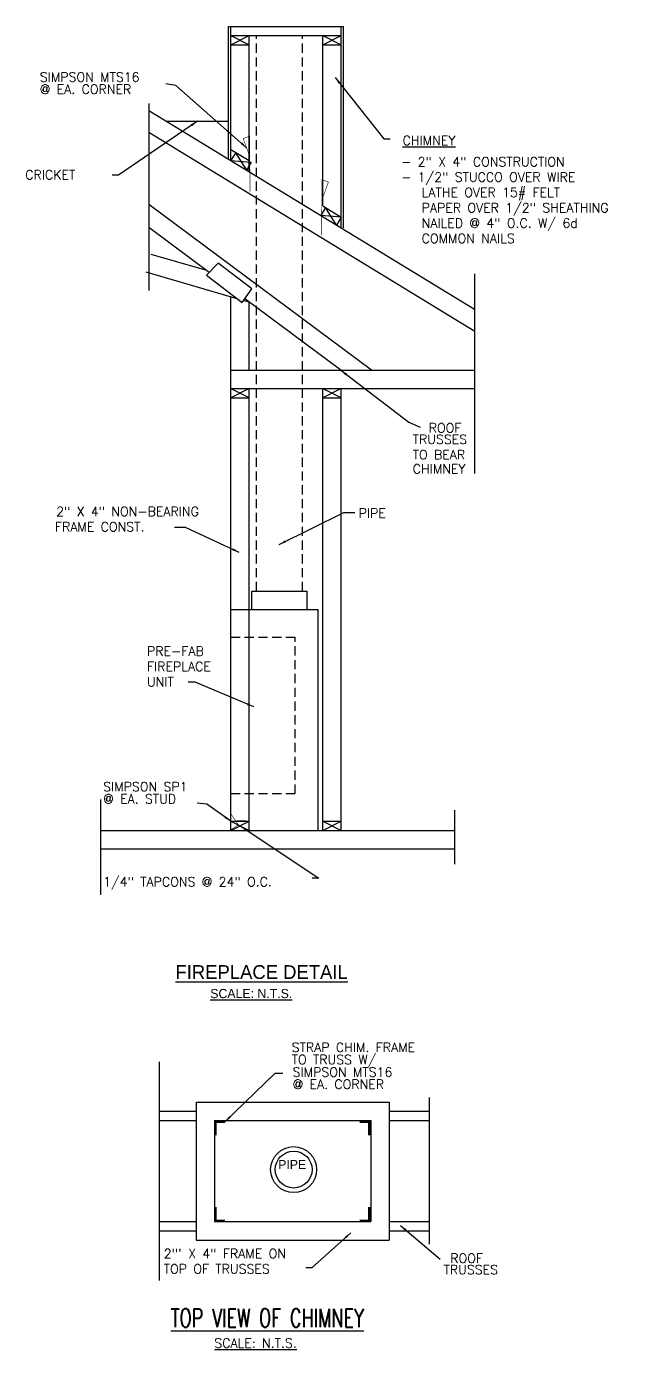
# Model space of a CAD drawing. Header units: inches. Extents: x -25328 to 8149, y -5530 to 4336.
# Drawn here: x 4465 to 4724, y 1411 to 1986 of the extents above; entities that cross this region are included whole.
import ezdxf

# ---------------------------------------------------------------- set-up
doc = ezdxf.new("R2010")
doc.units = ezdxf.units.IN
doc.header["$LTSCALE"] = 16
doc.header["$MEASUREMENT"] = 0
doc.linetypes.add('DASHED2', pattern=[0.375, 0.25, -0.125])
doc.layers.get('0').update_dxf_attribs({"linetype": 'CONTINUOUS'})
for name, color, linetype in [('BLDG', 1, 'CONTINUOUS'), ('DIM', 5, 'CONTINUOUS'), ('TEXT', 11, 'CONTINUOUS'), ('TEXT ROOM', 3, 'CONTINUOUS')]:
    doc.layers.add(name, color=color, linetype=linetype)
doc.styles.add('ARCHM', font='ARCHM.SHX')
doc.styles.add('NOTES', font='romant.shx', dxfattribs={"width": 0.7, "height": 4.5})
doc.styles.add('PAYTAS RM', font='romans.shx', dxfattribs={"width": 0.7, "height": 4.5})
doc.styles.add('PAYTS NOTES', font='romans.shx', dxfattribs={"width": 0.7, "height": 4.5})
doc.dimstyles.new('DIM- PAYTAS', dxfattribs={"dimscale": 48, "dimtxt": 0.1, "dimasz": 0.0625, "dimexe": 0.125, "dimexo": 0.125, "dimgap": 0.125, "dimtad": 1, "dimdec": 1, "dimzin": 3, "dimdsep": 46, "dimlunit": 4, "dimtxsty": 'PAYTAS RM', "dimblk": 'ARCHTICK', "dimcen": 0.09, "dimdle": 0.125, "dimclrd": 5, "dimclre": 5, "dimclrt": 11, "dimadec": 0, "dimazin": 0, "dimtfac": 1, "dimtdec": 1, "dimtofl": 0, "dimtmove": 2, "dimatfit": 3, "dimfxl": 0, "dimfrac": 2, "dimtolj": 1, "dimtzin": 3, "dimarcsym": 0})

# ---------------------------------------------------------------- blocks, each defined once
blk = doc.blocks.new('_ArchTick')
at = {"color": 0, "linetype": 'ByBlock', "const_width": 0.15}
blk.add_lwpolyline([(-0.5, -0.5), (0.5, 0.5)], dxfattribs=at)

msp = doc.modelspace()

# ---------------------------------------------------------------- linework, layer by layer
at = {"layer": 'BLDG'}
for p, q in [((4553.10500158, 1985.78161202), (4603.10500158, 1985.78161202)), ((4553.10500158, 1928.09377456), (4553.10500158, 1985.78161202)), ((4554.10500158, 1927.4839003), (4554.10500158, 1985.78161202)), ((4602.10500158, 1898.20993581), (4602.10500158, 1985.78161202)), ((4603.10500158, 1898.20993581), (4603.10500158, 1985.78161202)), ((4554.10500158, 1981.78161202), (4602.10500158, 1981.78161202)), ((4554.10500158, 1977.78161202), (4562.10500158, 1981.78161202)), ((4554.10500158, 1981.78161202), (4562.10500158, 1977.78161202)), ((4562.10500158, 1922.60490622), (4562.10500158, 1981.78161202)), ((4594.10500158, 1907.77413489), (4594.10500158, 1981.78161202)), ((4594.10500158, 1981.78161202), (4602.10500158, 1981.78161202)), ((4594.10500158, 1977.78161202), (4602.10500158, 1981.78161202)), ((4594.10500158, 1981.78161202), (4602.10500158, 1977.78161202)), ((4554.10500158, 1977.78161202), (4562.10500158, 1977.78161202)), ((4594.10500158, 1977.78161202), (4602.10500158, 1977.78161202)), ((4518.47889454, 1952.3580895), (4518.47889454, 1871.06099926)), ((4518.47889454, 1949.21134597), (4660.01249441, 1862.89364646)), ((4526.02966296, 1944.60632667), (4553.10500158, 1944.60632667)), ((4518.47889454, 1939.84093599), (4660.28521678, 1853.35691013)), ((4562.10500158, 1927.33875396), (4554.10500158, 1932.15209807)), ((4556.16718675, 1930.91134721), (4554.10500158, 1927.4839003)), ((4554.10500158, 1927.4839003), (4563.02208057, 1926.78697686)), ((4556.16718675, 1930.91134721), (4560.95989539, 1923.35952996)), ((4563.02208057, 1926.78697686), (4560.95989539, 1923.35952996)), ((4615.32063361, 1836.35612257), (4518.47889454, 1908.32589235)), ((4595.27499092, 1907.0605885), (4593.19226708, 1903.64558317)), ((4602.10500158, 1902.8951408), (4593.19226708, 1903.64558317)), ((4594.10500158, 1907.77413489), (4602.10500158, 1902.8951408)), ((4600.02227773, 1899.48013548), (4595.27499092, 1907.0605885)), ((4544.67341169, 1878.89163491), (4518.47889454, 1898.35858569)), ((4602.10500158, 1902.8951408), (4600.02227773, 1899.48013548)), ((4543.61960577, 1879.6747907), (4519.48253295, 1886.7297507)), ((4556.94418965, 1867.44545905), (4517.23814124, 1879.05103298)), ((4660.01249441, 1878.32018324), (4660.01249441, 1791.51724184)), ((4554.10500158, 1836.35612257), (4554.10500158, 1868.27531768)), ((4562.10500158, 1865.93701923), (4559.67248353, 1866.64801338)), ((4601.90873424, 1836.35612257), (4560.17288948, 1867.37290487)), ((4562.10500158, 1836.35612257), (4562.10500158, 1865.93701923)), ((4554.10500158, 1636.35612257), (4554.10500158, 1836.35612257)), ((4554.10500158, 1836.35612257), (4660.01249441, 1836.35612257)), ((4554.10500158, 1828.35612257), (4660.01249441, 1828.35612257)), ((4562.10500158, 1828.35612257), (4554.10500158, 1824.35612257)), ((4554.10500158, 1824.35612257), (4562.10500158, 1824.35612257)), ((4562.10500158, 1824.35612257), (4554.30840016, 1828.28481119)), ((4562.10500158, 1636.35612257), (4562.10500158, 1828.35612257)), ((4594.10500158, 1636.35612257), (4594.10500158, 1828.35612257)), ((4602.10500158, 1828.35612257), (4594.10500158, 1824.35612257)), ((4594.10500158, 1824.35612257), (4602.10500158, 1824.35612257)), ((4602.10500158, 1824.35612257), (4594.30840016, 1828.28481119)), ((4602.10500158, 1636.35612257), (4602.10500158, 1828.35612257)), ((4563.30867635, 1740.35612257), (4587.30867635, 1740.35612257)), ((4563.30867635, 1732.35612257), (4563.30867635, 1740.35612257)), ((4587.30867635, 1732.35612257), (4587.30867635, 1740.35612257)), ((4554.10500158, 1732.35612257), (4592.10500158, 1732.35612257)), ((4592.10500158, 1636.35612257), (4592.10500158, 1732.35612257)), ((4497.51331908, 1649.82343119), (4497.51331908, 1608.32863857)), ((4651.32544848, 1645.1362111), (4651.32544848, 1621.70759231)), ((4554.10500158, 1640.35612257), (4562.10500158, 1636.35612257)), ((4554.10500158, 1636.35612257), (4562.10500158, 1640.35612257)), ((4554.10500158, 1640.35612257), (4562.10500158, 1640.35612257)), ((4594.10500158, 1640.35612257), (4602.10500158, 1636.35612257)), ((4594.10500158, 1636.35612257), (4602.10500158, 1640.35612257)), ((4594.10500158, 1640.35612257), (4602.10500158, 1640.35612257)), ((4497.51331908, 1636.35612257), (4562.10500158, 1636.35612257)), ((4562.10500158, 1636.35612257), (4651.32544848, 1636.35612257)), ((4594.10500158, 1636.35612257), (4602.10500158, 1636.35612257)), ((4497.51331908, 1628.35612257), (4590.10500158, 1628.35612257)), ((4590.10500158, 1628.35612257), (4651.32544848, 1628.35612257)), ((4539.02745445, 1518.27775734), (4539.02745445, 1458.27775734)), ((4539.02745445, 1518.27775734), (4623.02745445, 1518.27775734)), ((4623.02745445, 1518.27775734), (4623.02745445, 1458.27775734)), ((4522.90647267, 1514.27775734), (4539.02745445, 1514.27775734)), ((4623.02745445, 1514.27775734), (4640.29164148, 1514.27775734)), ((4522.90647267, 1510.27775734), (4539.02745445, 1510.27775734)), ((4547.02745445, 1510.27775734), (4547.02745445, 1466.27775734)), ((4547.02745445, 1510.27775734), (4615.02745445, 1510.27775734)), ((4615.02745445, 1510.27775734), (4615.02745445, 1466.27775734)), ((4623.02745445, 1510.27775734), (4640.29164148, 1510.27775734)), ((4522.90647267, 1466.27775734), (4539.02745445, 1466.27775734)), ((4522.90647267, 1462.27775734), (4539.02745445, 1462.27775734)), ((4547.02745445, 1466.27775734), (4615.02745445, 1466.27775734)), ((4623.02745445, 1466.27775734), (4640.29164148, 1466.27775734)), ((4623.02745445, 1462.27775734), (4640.29164148, 1462.27775734)), ((4539.02745445, 1458.27775734), (4623.02745445, 1458.27775734))]:
    msp.add_line(p, q, dxfattribs=at)
at = {"layer": 'BLDG', "color": 8, "linetype": 'DASHED2'}
for p, q in [((4565.30867635, 1740.35612257), (4565.30867635, 1981.78161202)), ((4585.30867635, 1740.35612257), (4585.30867635, 1981.78161202)), ((4554.10500158, 1720.35612257), (4582.10500158, 1720.35612257)), ((4582.10500158, 1652.35612257), (4582.10500158, 1720.35612257)), ((4554.10500158, 1652.35612257), (4582.10500158, 1652.35612257))]:
    msp.add_line(p, q, dxfattribs=at)
at = {"layer": 'BLDG', "color": 3}
for p, q in [((4522.90647267, 1535.79967773), (4522.90647267, 1440.68418121)), ((4640.29164148, 1520.24670259), (4640.29164148, 1456.49526812))]:
    msp.add_line(p, q, dxfattribs=at)
at = {"layer": 'BLDG'}
for points, const_width in [([(4562.43605464, 1929.06029624), (4559.50784203, 1937.05695199), (4562.27839104, 1938.08209608), (4562.48361975, 1913.96780025)], 0.25), ([(4593.61966837, 1910.13846448), (4596.54788098, 1918.13512024), (4593.77733197, 1919.16026432), (4593.57210326, 1895.04596849)], 0.25), ([(4553.82643245, 1651.63730944), (4553.82643245, 1636.43651855), (4557.42963127, 1638.71470937), (4554.00905497, 1643.6982559)], 0.25), ([(4556.70297632, 1640.44888681), (4560.67997048, 1640.44888681)], 0.5)]:
    msp.add_lwpolyline(points, dxfattribs=dict(at, const_width=const_width))
msp.add_lwpolyline([(4548.62003376, 1882.83446436), (4543.48653953, 1877.70590331), (4559.09235934, 1865.80764151), (4563.19915403, 1871.75677241), (4548.62003376, 1882.83446436)], dxfattribs=at)
at = {"layer": 'BLDG', "color": 3, "const_width": 1}
for points in [[(4547.46891837, 1503.74754096), (4547.46891837, 1509.69225487), (4551.56936042, 1509.69225487)], [(4614.28197371, 1503.74754096), (4614.28197371, 1509.69225487), (4610.18153167, 1509.69225487)], [(4547.46891837, 1472.61130795), (4547.46891837, 1466.66659404), (4551.56936042, 1466.66659404)], [(4614.28197371, 1472.61130795), (4614.28197371, 1466.66659404), (4610.18153167, 1466.66659404)]]:
    msp.add_lwpolyline(points, dxfattribs=at)
at = {"layer": 'BLDG', "color": 3}
for radius in [10, 8]:
    msp.add_circle((4581.43826144, 1488.88459949), radius, dxfattribs=at)

# ---------------------------------------------------------------- texts
at = {"layer": 'TEXT'}
for s, style, p in [('SIMPSON MTS16', 'NOTES', (4471.04913324, 1961.77946287)), ('@ EA. CORNER', 'NOTES', (4471.04913324, 1956.48946647)), ('%%UCHIMNEY', 'NOTES', (4628.81573553, 1934.21509808)), ('- 2" X 4" CONSTRUCTION', 'NOTES', (4628.15534682, 1924.97724027)), ('CRICKET', 'NOTES', (4464.73277457, 1919.32843345)), ('- 1/2" STUCCO OVER WIRE', 'NOTES', (4628.15534682, 1918.3105736)), ('   LATHE OVER 15# FELT', 'NOTES', (4628.15534682, 1911.64390694)), ('   PAPER OVER 1/2" SHEATHING', 'NOTES', (4628.15534682, 1904.97724027)), ('   NAILED @ 4" O.C. W/ 6d', 'NOTES', (4628.15534682, 1898.3105736)), ('   COMMON NAILS', 'NOTES', (4628.15534682, 1891.64390694)), ('ROOF', 'NOTES', (4640.16622814, 1809.29421868)), ('TRUSSES', 'NOTES', (4633.19811141, 1804.33891)), ('TO BEAR', 'NOTES', (4633.19811141, 1797.65252763)), ('CHIMNEY', 'NOTES', (4633.19811141, 1791.45927447)), ('2" X 4" NON-BEARING', 'NOTES', (4478.15534263, 1772.95707005)), ('PIPE', 'NOTES', (4609.69599296, 1772.24453866)), ('FRAME CONST.', 'NOTES', (4477.62706354, 1766.29040338)), ('PRE-FAB', 'NOTES', (4517.65352905, 1712.26499978)), ('FIREPLACE', 'NOTES', (4517.65352905, 1705.59833312)), ('UNIT', 'NOTES', (4517.65352905, 1698.93166645)), ('SIMPSON SP1', 'NOTES', (4498.60545265, 1653.33943091)), ('@ EA. STUD', 'NOTES', (4498.60545265, 1648.04943451)), ('1/4" TAPCONS @ 24" O.C.', 'NOTES', (4498.60545265, 1612.01104595)), ('STRAP CHIM. FRAME', 'NOTES', (4580.57832852, 1540.03517035)), ('TO TRUSS W/', 'NOTES', (4580.57832852, 1534.74517395)), ('SIMPSON MTS16', 'NOTES', (4580.97708824, 1529.27899644)), ('@ EA. CORNER', 'NOTES', (4580.97708824, 1523.98900004)), ('PIPE', 'ARCHM', (4574.70261247, 1489.10753123)), ('2"\' X 4" FRAME ON', 'NOTES', (4524.94053139, 1450.4014216)), ('ROOF', 'NOTES', (4649.52363089, 1448.36422779)), ('TOP OF TRUSSES', 'NOTES', (4524.94053139, 1443.73475494)), ('TRUSSES', 'NOTES', (4646.62508095, 1443.40891911)), ('%%USCALE: N.T.S.', 'PAYTS NOTES', (4546.95324979, 1411.4808075))]:
    msp.add_text(s, height=4, dxfattribs=dict(at, style=style)).set_placement(p)
at = {"layer": 'TEXT', "color": 3, "style": 'ARCHM'}
for s, height, p in [('%%UFIREPLACE DETAIL', 6, (4530.0528431, 1571.76282873)), ('%%USCALE: N.T.S.', 4, (4545.1707324, 1563.41920303))]:
    msp.add_text(s, height=height, dxfattribs=at).set_placement(p)
at = {"layer": 'TEXT ROOM', "style": 'PAYTS NOTES', "width": 0.7}
msp.add_text('%%UTOP VIEW OF CHIMNEY', height=8, dxfattribs=at).set_placement((4527.98091283, 1420.43252347))

# ---------------------------------------------------------------- leaders
at = {"layer": 'DIM'}
for points in [[(4599.4676482, 1963.56461146), (4620.65075156, 1936.96587959), (4623.36250249, 1936.96587959)], [(4560.97194834, 1933.05862412), (4530.22371823, 1960.10207326), (4525.85278994, 1960.8132509)], [(4539.56733227, 1944.60632667), (4505.24301187, 1921.19322882), (4502.57857331, 1921.19322882)], [(4601.90873424, 1836.35612257), (4631.51913556, 1813.79734485), (4636.4664807, 1811.56415009)], [(4575.17310114, 1760.59945691), (4603.1984539, 1774.53619758), (4607.98217634, 1774.53619758)], [(4557.77333047, 1757.18859728), (4534.4344211, 1768.06574955), (4529.65069866, 1768.06574955)], [(4564.14792969, 1690.03763576), (4538.57677595, 1700.77033863), (4535.61847867, 1700.77033863)], [(4554.10500158, 1640.35612257), (4543.68307416, 1647.73865974), (4539.49847651, 1648.11888051)], [(4558.10500158, 1638.35612257), (4592.42663826, 1615.62339702), (4589.46325107, 1615.62339702)], [(4551.56936042, 1509.69225487), (4573.43916083, 1530.81054021), (4576.7122771, 1530.81054021)], [(4606.35347859, 1461.46807258), (4589.39504162, 1446.18924943), (4586.67889517, 1446.18924943)], [(4627.86985014, 1464.54715314), (4645.19498743, 1449.94495461)]]:
    msp.add_leader(points, dimstyle='DIM- PAYTAS', override={"dimgap": 0.125, "dimtad": 0, "dimtfill": 1, "dimarcsym": 2}, dxfattribs=at)

doc.saveas('drawing.dxf')
